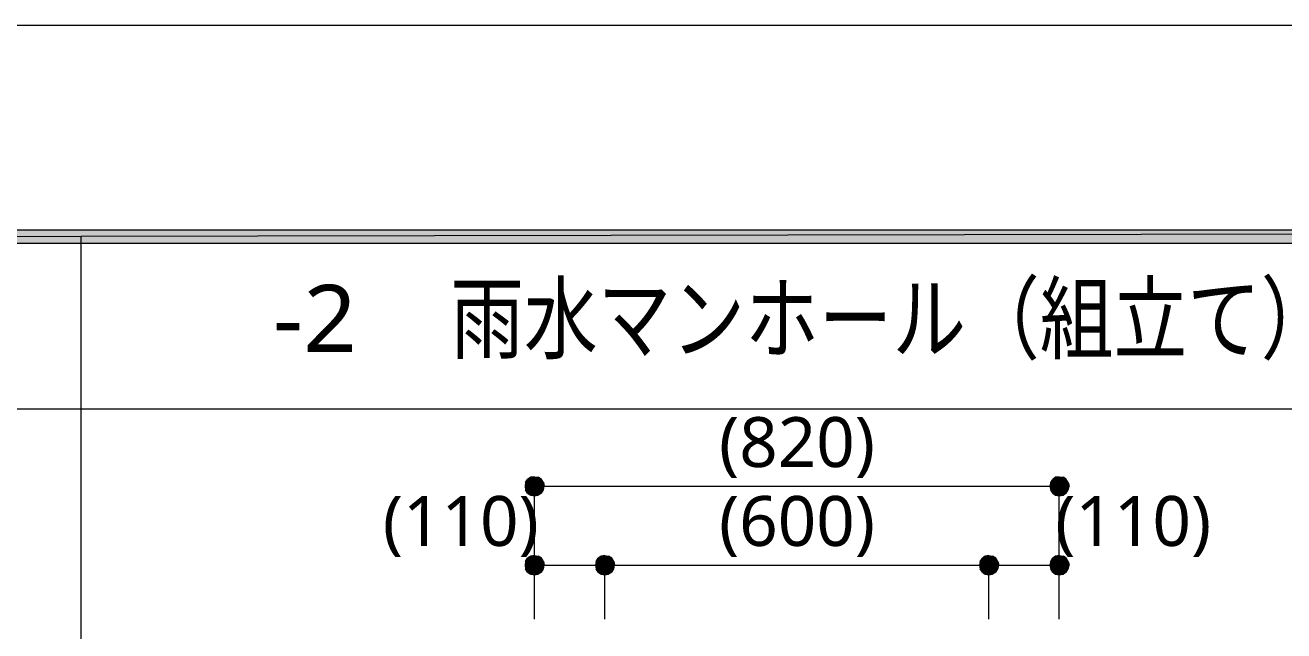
# Model space of a CAD drawing. Header units: millimetres. Extents: x 0 to 420, y 0 to 297.
# Drawn here: x 207.3 to 272.8, y 265.5 to 297 of the extents above; entities that cross this region are included whole.
import ezdxf
from ezdxf.enums import TextEntityAlignment as Align

# ---------------------------------------------------------------- set-up
doc = ezdxf.new("R2010")
doc.units = ezdxf.units.MM
doc.styles.add('kst32b', font='NotoSansJP-Variable.ttf')

msp = doc.modelspace()

# ---------------------------------------------------------------- hatches: boundary and pattern name
h = msp.add_hatch(color=7)
h.paths.add_polyline_path([(394.166, 285.623), (394.166, 286.321), (26.183, 285.623), (394.166, 285.623)])
h.paths.add_polyline_path([(394.166, 286.321), (26.183, 285.623), (26.183, 286.321), (394.166, 286.321)])
h = msp.add_hatch(color=7)
h.paths.add_polyline_path([(233.595, 273.452), (233.426, 273.325), (233.786, 272.987), (233.595, 273.452)])
h.paths.add_polyline_path([(233.426, 273.325), (233.786, 272.987), (233.32, 273.177), (233.426, 273.325)])
h.paths.add_polyline_path([(233.786, 272.987), (233.32, 273.177), (233.299, 272.987), (233.786, 272.987)])
h = msp.add_hatch(color=7)
h.paths.add_polyline_path([(234.146, 273.325), (233.976, 273.452), (233.786, 272.987), (234.146, 273.325)])
h.paths.add_polyline_path([(233.976, 273.452), (233.786, 272.987), (233.786, 273.473), (233.976, 273.452)])
h.paths.add_polyline_path([(233.786, 272.987), (233.786, 273.473), (233.595, 273.452), (233.786, 272.987)])
h = msp.add_hatch(color=7)
h.paths.add_polyline_path([(234.252, 272.796), (234.294, 272.987), (233.786, 272.987), (234.252, 272.796)])
h.paths.add_polyline_path([(234.294, 272.987), (233.786, 272.987), (234.252, 273.177), (234.294, 272.987)])
h.paths.add_polyline_path([(233.786, 272.987), (234.252, 273.177), (234.146, 273.325), (233.786, 272.987)])
h = msp.add_hatch(color=7)
h.paths.add_polyline_path([(260.921, 273.452), (260.773, 273.325), (261.112, 272.987), (260.921, 273.452)])
h.paths.add_polyline_path([(260.773, 273.325), (261.112, 272.987), (260.668, 273.177), (260.773, 273.325)])
h.paths.add_polyline_path([(261.112, 272.987), (260.668, 273.177), (260.625, 272.987), (261.112, 272.987)])
h = msp.add_hatch(color=7)
h.paths.add_polyline_path([(261.472, 273.325), (261.324, 273.452), (261.112, 272.987), (261.472, 273.325)])
h.paths.add_polyline_path([(261.324, 273.452), (261.112, 272.987), (261.112, 273.473), (261.324, 273.452)])
h.paths.add_polyline_path([(261.112, 272.987), (261.112, 273.473), (260.921, 273.452), (261.112, 272.987)])
h = msp.add_hatch(color=7)
h.paths.add_polyline_path([(261.578, 272.796), (261.62, 272.987), (261.112, 272.987), (261.578, 272.796)])
h.paths.add_polyline_path([(261.62, 272.987), (261.112, 272.987), (261.578, 273.177), (261.62, 272.987)])
h.paths.add_polyline_path([(261.112, 272.987), (261.578, 273.177), (261.472, 273.325), (261.112, 272.987)])
h = msp.add_hatch(color=7)
h.paths.add_polyline_path([(233.299, 272.987), (233.32, 272.796), (233.786, 272.987), (233.299, 272.987)])
h.paths.add_polyline_path([(233.32, 272.796), (233.786, 272.987), (233.426, 272.627), (233.32, 272.796)])
h.paths.add_polyline_path([(233.786, 272.987), (233.426, 272.627), (233.595, 272.521), (233.786, 272.987)])
for points in [[(233.595, 272.521), (233.786, 272.479), (233.786, 272.987), (233.595, 272.521)], [(260.921, 272.521), (261.112, 272.479), (261.112, 272.987), (260.921, 272.521)], [(233.595, 268.414), (233.786, 268.372), (233.786, 268.88), (233.595, 268.414)], [(237.257, 268.414), (237.448, 268.372), (237.448, 268.88), (237.257, 268.414)], [(257.26, 268.414), (257.45, 268.372), (257.45, 268.88), (257.26, 268.414)], [(260.921, 268.414), (261.112, 268.372), (261.112, 268.88), (260.921, 268.414)]]:
    msp.add_hatch(color=7).paths.add_polyline_path(points)
h = msp.add_hatch(color=7)
h.paths.add_polyline_path([(233.786, 272.479), (233.976, 272.521), (233.786, 272.987), (233.786, 272.479)])
h.paths.add_polyline_path([(233.976, 272.521), (233.786, 272.987), (234.146, 272.627), (233.976, 272.521)])
h.paths.add_polyline_path([(233.786, 272.987), (234.146, 272.627), (234.252, 272.796), (233.786, 272.987)])
h = msp.add_hatch(color=7)
h.paths.add_polyline_path([(260.625, 272.987), (260.668, 272.796), (261.112, 272.987), (260.625, 272.987)])
h.paths.add_polyline_path([(260.668, 272.796), (261.112, 272.987), (260.773, 272.627), (260.668, 272.796)])
h.paths.add_polyline_path([(261.112, 272.987), (260.773, 272.627), (260.921, 272.521), (261.112, 272.987)])
h = msp.add_hatch(color=7)
h.paths.add_polyline_path([(261.112, 272.479), (261.324, 272.521), (261.112, 272.987), (261.112, 272.479)])
h.paths.add_polyline_path([(261.324, 272.521), (261.112, 272.987), (261.472, 272.627), (261.324, 272.521)])
h.paths.add_polyline_path([(261.112, 272.987), (261.472, 272.627), (261.578, 272.796), (261.112, 272.987)])
h = msp.add_hatch(color=7)
h.paths.add_polyline_path([(233.595, 269.346), (233.426, 269.24), (233.786, 268.88), (233.595, 269.346)])
h.paths.add_polyline_path([(233.426, 269.24), (233.786, 268.88), (233.32, 269.071), (233.426, 269.24)])
h.paths.add_polyline_path([(233.786, 268.88), (233.32, 269.071), (233.299, 268.88), (233.786, 268.88)])
h = msp.add_hatch(color=7)
h.paths.add_polyline_path([(234.146, 269.24), (233.976, 269.346), (233.786, 268.88), (234.146, 269.24)])
h.paths.add_polyline_path([(233.976, 269.346), (233.786, 268.88), (233.786, 269.388), (233.976, 269.346)])
h.paths.add_polyline_path([(233.786, 268.88), (233.786, 269.388), (233.595, 269.346), (233.786, 268.88)])
h = msp.add_hatch(color=7)
h.paths.add_polyline_path([(237.257, 269.346), (237.109, 269.24), (237.448, 268.88), (237.257, 269.346)])
h.paths.add_polyline_path([(237.109, 269.24), (237.448, 268.88), (237.003, 269.071), (237.109, 269.24)])
h.paths.add_polyline_path([(237.448, 268.88), (237.003, 269.071), (236.961, 268.88), (237.448, 268.88)])
h = msp.add_hatch(color=7)
h.paths.add_polyline_path([(237.808, 269.24), (237.638, 269.346), (237.448, 268.88), (237.808, 269.24)])
h.paths.add_polyline_path([(237.638, 269.346), (237.448, 268.88), (237.448, 269.388), (237.638, 269.346)])
h.paths.add_polyline_path([(237.448, 268.88), (237.448, 269.388), (237.257, 269.346), (237.448, 268.88)])
h = msp.add_hatch(color=7)
h.paths.add_polyline_path([(257.26, 269.346), (257.112, 269.24), (257.45, 268.88), (257.26, 269.346)])
h.paths.add_polyline_path([(257.112, 269.24), (257.45, 268.88), (256.985, 269.071), (257.112, 269.24)])
h.paths.add_polyline_path([(257.45, 268.88), (256.985, 269.071), (256.963, 268.88), (257.45, 268.88)])
h = msp.add_hatch(color=7)
h.paths.add_polyline_path([(257.81, 269.24), (257.641, 269.346), (257.45, 268.88), (257.81, 269.24)])
h.paths.add_polyline_path([(257.641, 269.346), (257.45, 268.88), (257.45, 269.388), (257.641, 269.346)])
h.paths.add_polyline_path([(257.45, 268.88), (257.45, 269.388), (257.26, 269.346), (257.45, 268.88)])
h = msp.add_hatch(color=7)
h.paths.add_polyline_path([(260.921, 269.346), (260.773, 269.24), (261.112, 268.88), (260.921, 269.346)])
h.paths.add_polyline_path([(260.773, 269.24), (261.112, 268.88), (260.668, 269.071), (260.773, 269.24)])
h.paths.add_polyline_path([(261.112, 268.88), (260.668, 269.071), (260.625, 268.88), (261.112, 268.88)])
h = msp.add_hatch(color=7)
h.paths.add_polyline_path([(261.472, 269.24), (261.324, 269.346), (261.112, 268.88), (261.472, 269.24)])
h.paths.add_polyline_path([(261.324, 269.346), (261.112, 268.88), (261.112, 269.388), (261.324, 269.346)])
h.paths.add_polyline_path([(261.112, 268.88), (261.112, 269.388), (260.921, 269.346), (261.112, 268.88)])
h = msp.add_hatch(color=7)
h.paths.add_polyline_path([(233.299, 268.88), (233.32, 268.69), (233.786, 268.88), (233.299, 268.88)])
h.paths.add_polyline_path([(233.32, 268.69), (233.786, 268.88), (233.426, 268.52), (233.32, 268.69)])
h.paths.add_polyline_path([(233.786, 268.88), (233.426, 268.52), (233.595, 268.414), (233.786, 268.88)])
h = msp.add_hatch(color=7)
h.paths.add_polyline_path([(234.252, 268.69), (234.294, 268.88), (233.786, 268.88), (234.252, 268.69)])
h.paths.add_polyline_path([(234.294, 268.88), (233.786, 268.88), (234.252, 269.071), (234.294, 268.88)])
h.paths.add_polyline_path([(233.786, 268.88), (234.252, 269.071), (234.146, 269.24), (233.786, 268.88)])
h = msp.add_hatch(color=7)
h.paths.add_polyline_path([(233.786, 268.372), (233.976, 268.414), (233.786, 268.88), (233.786, 268.372)])
h.paths.add_polyline_path([(233.976, 268.414), (233.786, 268.88), (234.146, 268.52), (233.976, 268.414)])
h.paths.add_polyline_path([(233.786, 268.88), (234.146, 268.52), (234.252, 268.69), (233.786, 268.88)])
h = msp.add_hatch(color=7)
h.paths.add_polyline_path([(236.961, 268.88), (237.003, 268.69), (237.448, 268.88), (236.961, 268.88)])
h.paths.add_polyline_path([(237.003, 268.69), (237.448, 268.88), (237.109, 268.52), (237.003, 268.69)])
h.paths.add_polyline_path([(237.448, 268.88), (237.109, 268.52), (237.257, 268.414), (237.448, 268.88)])
h = msp.add_hatch(color=7)
h.paths.add_polyline_path([(237.913, 268.69), (237.956, 268.88), (237.448, 268.88), (237.913, 268.69)])
h.paths.add_polyline_path([(237.956, 268.88), (237.448, 268.88), (237.913, 269.071), (237.956, 268.88)])
h.paths.add_polyline_path([(237.448, 268.88), (237.913, 269.071), (237.808, 269.24), (237.448, 268.88)])
h = msp.add_hatch(color=7)
h.paths.add_polyline_path([(237.448, 268.372), (237.638, 268.414), (237.448, 268.88), (237.448, 268.372)])
h.paths.add_polyline_path([(237.638, 268.414), (237.448, 268.88), (237.808, 268.52), (237.638, 268.414)])
h.paths.add_polyline_path([(237.448, 268.88), (237.808, 268.52), (237.913, 268.69), (237.448, 268.88)])
h = msp.add_hatch(color=7)
h.paths.add_polyline_path([(256.963, 268.88), (256.985, 268.69), (257.45, 268.88), (256.963, 268.88)])
h.paths.add_polyline_path([(256.985, 268.69), (257.45, 268.88), (257.112, 268.52), (256.985, 268.69)])
h.paths.add_polyline_path([(257.45, 268.88), (257.112, 268.52), (257.26, 268.414), (257.45, 268.88)])
h = msp.add_hatch(color=7)
h.paths.add_polyline_path([(257.916, 268.69), (257.958, 268.88), (257.45, 268.88), (257.916, 268.69)])
h.paths.add_polyline_path([(257.958, 268.88), (257.45, 268.88), (257.916, 269.071), (257.958, 268.88)])
h.paths.add_polyline_path([(257.45, 268.88), (257.916, 269.071), (257.81, 269.24), (257.45, 268.88)])
h = msp.add_hatch(color=7)
h.paths.add_polyline_path([(257.45, 268.372), (257.641, 268.414), (257.45, 268.88), (257.45, 268.372)])
h.paths.add_polyline_path([(257.641, 268.414), (257.45, 268.88), (257.81, 268.52), (257.641, 268.414)])
h.paths.add_polyline_path([(257.45, 268.88), (257.81, 268.52), (257.916, 268.69), (257.45, 268.88)])
h = msp.add_hatch(color=7)
h.paths.add_polyline_path([(260.625, 268.88), (260.668, 268.69), (261.112, 268.88), (260.625, 268.88)])
h.paths.add_polyline_path([(260.668, 268.69), (261.112, 268.88), (260.773, 268.52), (260.668, 268.69)])
h.paths.add_polyline_path([(261.112, 268.88), (260.773, 268.52), (260.921, 268.414), (261.112, 268.88)])
h = msp.add_hatch(color=7)
h.paths.add_polyline_path([(261.578, 268.69), (261.62, 268.88), (261.112, 268.88), (261.578, 268.69)])
h.paths.add_polyline_path([(261.62, 268.88), (261.112, 268.88), (261.578, 269.071), (261.62, 268.88)])
h.paths.add_polyline_path([(261.112, 268.88), (261.578, 269.071), (261.472, 269.24), (261.112, 268.88)])
h = msp.add_hatch(color=7)
h.paths.add_polyline_path([(261.112, 268.372), (261.324, 268.414), (261.112, 268.88), (261.112, 268.372)])
h.paths.add_polyline_path([(261.324, 268.414), (261.112, 268.88), (261.472, 268.52), (261.324, 268.414)])
h.paths.add_polyline_path([(261.112, 268.88), (261.472, 268.52), (261.578, 268.69), (261.112, 268.88)])

# ---------------------------------------------------------------- linework, layer by layer
at = {"lineweight": 13}
msp.add_lwpolyline([(0.191, 0), (0.191, 296.968), (420.158, 296.968), (420.158, 0)], close=True, dxfattribs=at)
at = {"lineweight": 0}
for points in [[(394.166, 285.623), (394.166, 286.321), (26.183, 285.623)], [(394.166, 286.321), (26.183, 285.623), (26.183, 286.321)], [(233.426, 273.325), (233.786, 272.987), (233.32, 273.177)], [(233.595, 273.452), (233.426, 273.325), (233.786, 272.987)], [(233.786, 272.987), (233.786, 273.473), (233.595, 273.452)], [(233.976, 273.452), (233.786, 272.987), (233.786, 273.473)], [(234.146, 273.325), (233.976, 273.452), (233.786, 272.987)], [(233.786, 272.987), (234.252, 273.177), (234.146, 273.325)], [(260.773, 273.325), (261.112, 272.987), (260.668, 273.177)], [(260.921, 273.452), (260.773, 273.325), (261.112, 272.987)], [(261.112, 272.987), (261.112, 273.473), (260.921, 273.452)], [(261.324, 273.452), (261.112, 272.987), (261.112, 273.473)], [(261.472, 273.325), (261.324, 273.452), (261.112, 272.987)], [(261.112, 272.987), (261.578, 273.177), (261.472, 273.325)], [(233.786, 272.987), (233.32, 273.177), (233.299, 272.987)], [(233.299, 272.987), (233.32, 272.796), (233.786, 272.987)], [(233.32, 272.796), (233.786, 272.987), (233.426, 272.627)], [(233.786, 272.987), (233.426, 272.627), (233.595, 272.521)], [(233.595, 272.521), (233.786, 272.479), (233.786, 272.987)], [(234.294, 272.987), (233.786, 272.987), (234.252, 273.177)], [(233.786, 272.479), (233.976, 272.521), (233.786, 272.987)], [(233.976, 272.521), (233.786, 272.987), (234.146, 272.627)], [(233.786, 272.987), (234.146, 272.627), (234.252, 272.796)], [(234.252, 272.796), (234.294, 272.987), (233.786, 272.987)], [(261.112, 272.987), (260.668, 273.177), (260.625, 272.987)], [(260.625, 272.987), (260.668, 272.796), (261.112, 272.987)], [(260.668, 272.796), (261.112, 272.987), (260.773, 272.627)], [(261.112, 272.987), (260.773, 272.627), (260.921, 272.521)], [(260.921, 272.521), (261.112, 272.479), (261.112, 272.987)], [(261.62, 272.987), (261.112, 272.987), (261.578, 273.177)], [(261.112, 272.479), (261.324, 272.521), (261.112, 272.987)], [(261.324, 272.521), (261.112, 272.987), (261.472, 272.627)], [(261.112, 272.987), (261.472, 272.627), (261.578, 272.796)], [(261.578, 272.796), (261.62, 272.987), (261.112, 272.987)], [(233.595, 269.346), (233.426, 269.24), (233.786, 268.88)], [(233.786, 268.88), (233.786, 269.388), (233.595, 269.346)], [(233.976, 269.346), (233.786, 268.88), (233.786, 269.388)], [(234.146, 269.24), (233.976, 269.346), (233.786, 268.88)], [(237.257, 269.346), (237.109, 269.24), (237.448, 268.88)], [(237.448, 268.88), (237.448, 269.388), (237.257, 269.346)], [(237.638, 269.346), (237.448, 268.88), (237.448, 269.388)], [(237.808, 269.24), (237.638, 269.346), (237.448, 268.88)], [(257.26, 269.346), (257.112, 269.24), (257.45, 268.88)], [(257.45, 268.88), (257.45, 269.388), (257.26, 269.346)], [(257.641, 269.346), (257.45, 268.88), (257.45, 269.388)], [(257.81, 269.24), (257.641, 269.346), (257.45, 268.88)], [(260.921, 269.346), (260.773, 269.24), (261.112, 268.88)], [(261.112, 268.88), (261.112, 269.388), (260.921, 269.346)], [(261.324, 269.346), (261.112, 268.88), (261.112, 269.388)], [(261.472, 269.24), (261.324, 269.346), (261.112, 268.88)], [(233.786, 268.88), (233.32, 269.071), (233.299, 268.88)], [(233.299, 268.88), (233.32, 268.69), (233.786, 268.88)], [(233.426, 269.24), (233.786, 268.88), (233.32, 269.071)], [(233.32, 268.69), (233.786, 268.88), (233.426, 268.52)], [(233.786, 268.88), (233.426, 268.52), (233.595, 268.414)], [(233.595, 268.414), (233.786, 268.372), (233.786, 268.88)], [(233.786, 268.88), (234.252, 269.071), (234.146, 269.24)], [(234.294, 268.88), (233.786, 268.88), (234.252, 269.071)], [(233.786, 268.372), (233.976, 268.414), (233.786, 268.88)], [(233.976, 268.414), (233.786, 268.88), (234.146, 268.52)], [(233.786, 268.88), (234.146, 268.52), (234.252, 268.69)], [(234.252, 268.69), (234.294, 268.88), (233.786, 268.88)], [(237.448, 268.88), (237.003, 269.071), (236.961, 268.88)], [(236.961, 268.88), (237.003, 268.69), (237.448, 268.88)], [(237.109, 269.24), (237.448, 268.88), (237.003, 269.071)], [(237.003, 268.69), (237.448, 268.88), (237.109, 268.52)], [(237.448, 268.88), (237.109, 268.52), (237.257, 268.414)], [(237.257, 268.414), (237.448, 268.372), (237.448, 268.88)], [(237.448, 268.88), (237.913, 269.071), (237.808, 269.24)], [(237.956, 268.88), (237.448, 268.88), (237.913, 269.071)], [(237.448, 268.372), (237.638, 268.414), (237.448, 268.88)], [(237.638, 268.414), (237.448, 268.88), (237.808, 268.52)], [(237.448, 268.88), (237.808, 268.52), (237.913, 268.69)], [(237.913, 268.69), (237.956, 268.88), (237.448, 268.88)], [(257.45, 268.88), (256.985, 269.071), (256.963, 268.88)], [(256.963, 268.88), (256.985, 268.69), (257.45, 268.88)], [(257.112, 269.24), (257.45, 268.88), (256.985, 269.071)], [(256.985, 268.69), (257.45, 268.88), (257.112, 268.52)], [(257.45, 268.88), (257.112, 268.52), (257.26, 268.414)], [(257.26, 268.414), (257.45, 268.372), (257.45, 268.88)], [(257.45, 268.88), (257.916, 269.071), (257.81, 269.24)], [(257.958, 268.88), (257.45, 268.88), (257.916, 269.071)], [(257.45, 268.372), (257.641, 268.414), (257.45, 268.88)], [(257.641, 268.414), (257.45, 268.88), (257.81, 268.52)], [(257.45, 268.88), (257.81, 268.52), (257.916, 268.69)], [(257.916, 268.69), (257.958, 268.88), (257.45, 268.88)], [(261.112, 268.88), (260.668, 269.071), (260.625, 268.88)], [(260.625, 268.88), (260.668, 268.69), (261.112, 268.88)], [(260.773, 269.24), (261.112, 268.88), (260.668, 269.071)], [(260.668, 268.69), (261.112, 268.88), (260.773, 268.52)], [(261.112, 268.88), (260.773, 268.52), (260.921, 268.414)], [(260.921, 268.414), (261.112, 268.372), (261.112, 268.88)], [(261.112, 268.88), (261.578, 269.071), (261.472, 269.24)], [(261.62, 268.88), (261.112, 268.88), (261.578, 269.071)], [(261.112, 268.372), (261.324, 268.414), (261.112, 268.88)], [(261.324, 268.414), (261.112, 268.88), (261.472, 268.52)], [(261.112, 268.88), (261.472, 268.52), (261.578, 268.69)], [(261.578, 268.69), (261.62, 268.88), (261.112, 268.88)]]:
    msp.add_lwpolyline(points, close=True, dxfattribs=at)
at = {"lineweight": 13}
for points in [[(210.164, 285.983), (210.164, 45.995)], [(394.166, 276.987), (26.183, 276.987)], [(233.786, 266.065), (233.786, 272.987)], [(233.786, 272.987), (261.112, 272.987)], [(261.112, 266.065), (261.112, 272.987)], [(233.786, 268.88), (237.448, 268.88), (257.45, 268.88), (261.112, 268.88)], [(237.448, 266.065), (237.448, 268.88)], [(257.45, 266.065), (257.45, 268.88)]]:
    msp.add_lwpolyline(points, dxfattribs=at)

# ---------------------------------------------------------------- texts
at = {"style": 'kst32b'}
for s, height, p, p2 in [('雨水マンホール（組立て）', 3.49081, (229.404, 279.971), (275.439, 279.971)), ('-2', 3.4908, (220.176, 279.971), (224.539, 279.971)), ('(820)', 2.5989, (243.396, 273.981), (251.517, 273.981)), ('(110)', 2.5989, (225.891, 269.875), (234.012, 269.875)), ('(600)', 2.5989, (243.396, 269.875), (251.517, 269.875)), ('(110)', 2.5989, (260.9, 269.875), (269.022, 269.875))]:
    msp.add_text(s, height=height, dxfattribs=at).set_placement(p, p2, align=Align.FIT)

doc.saveas('drawing.dxf')
